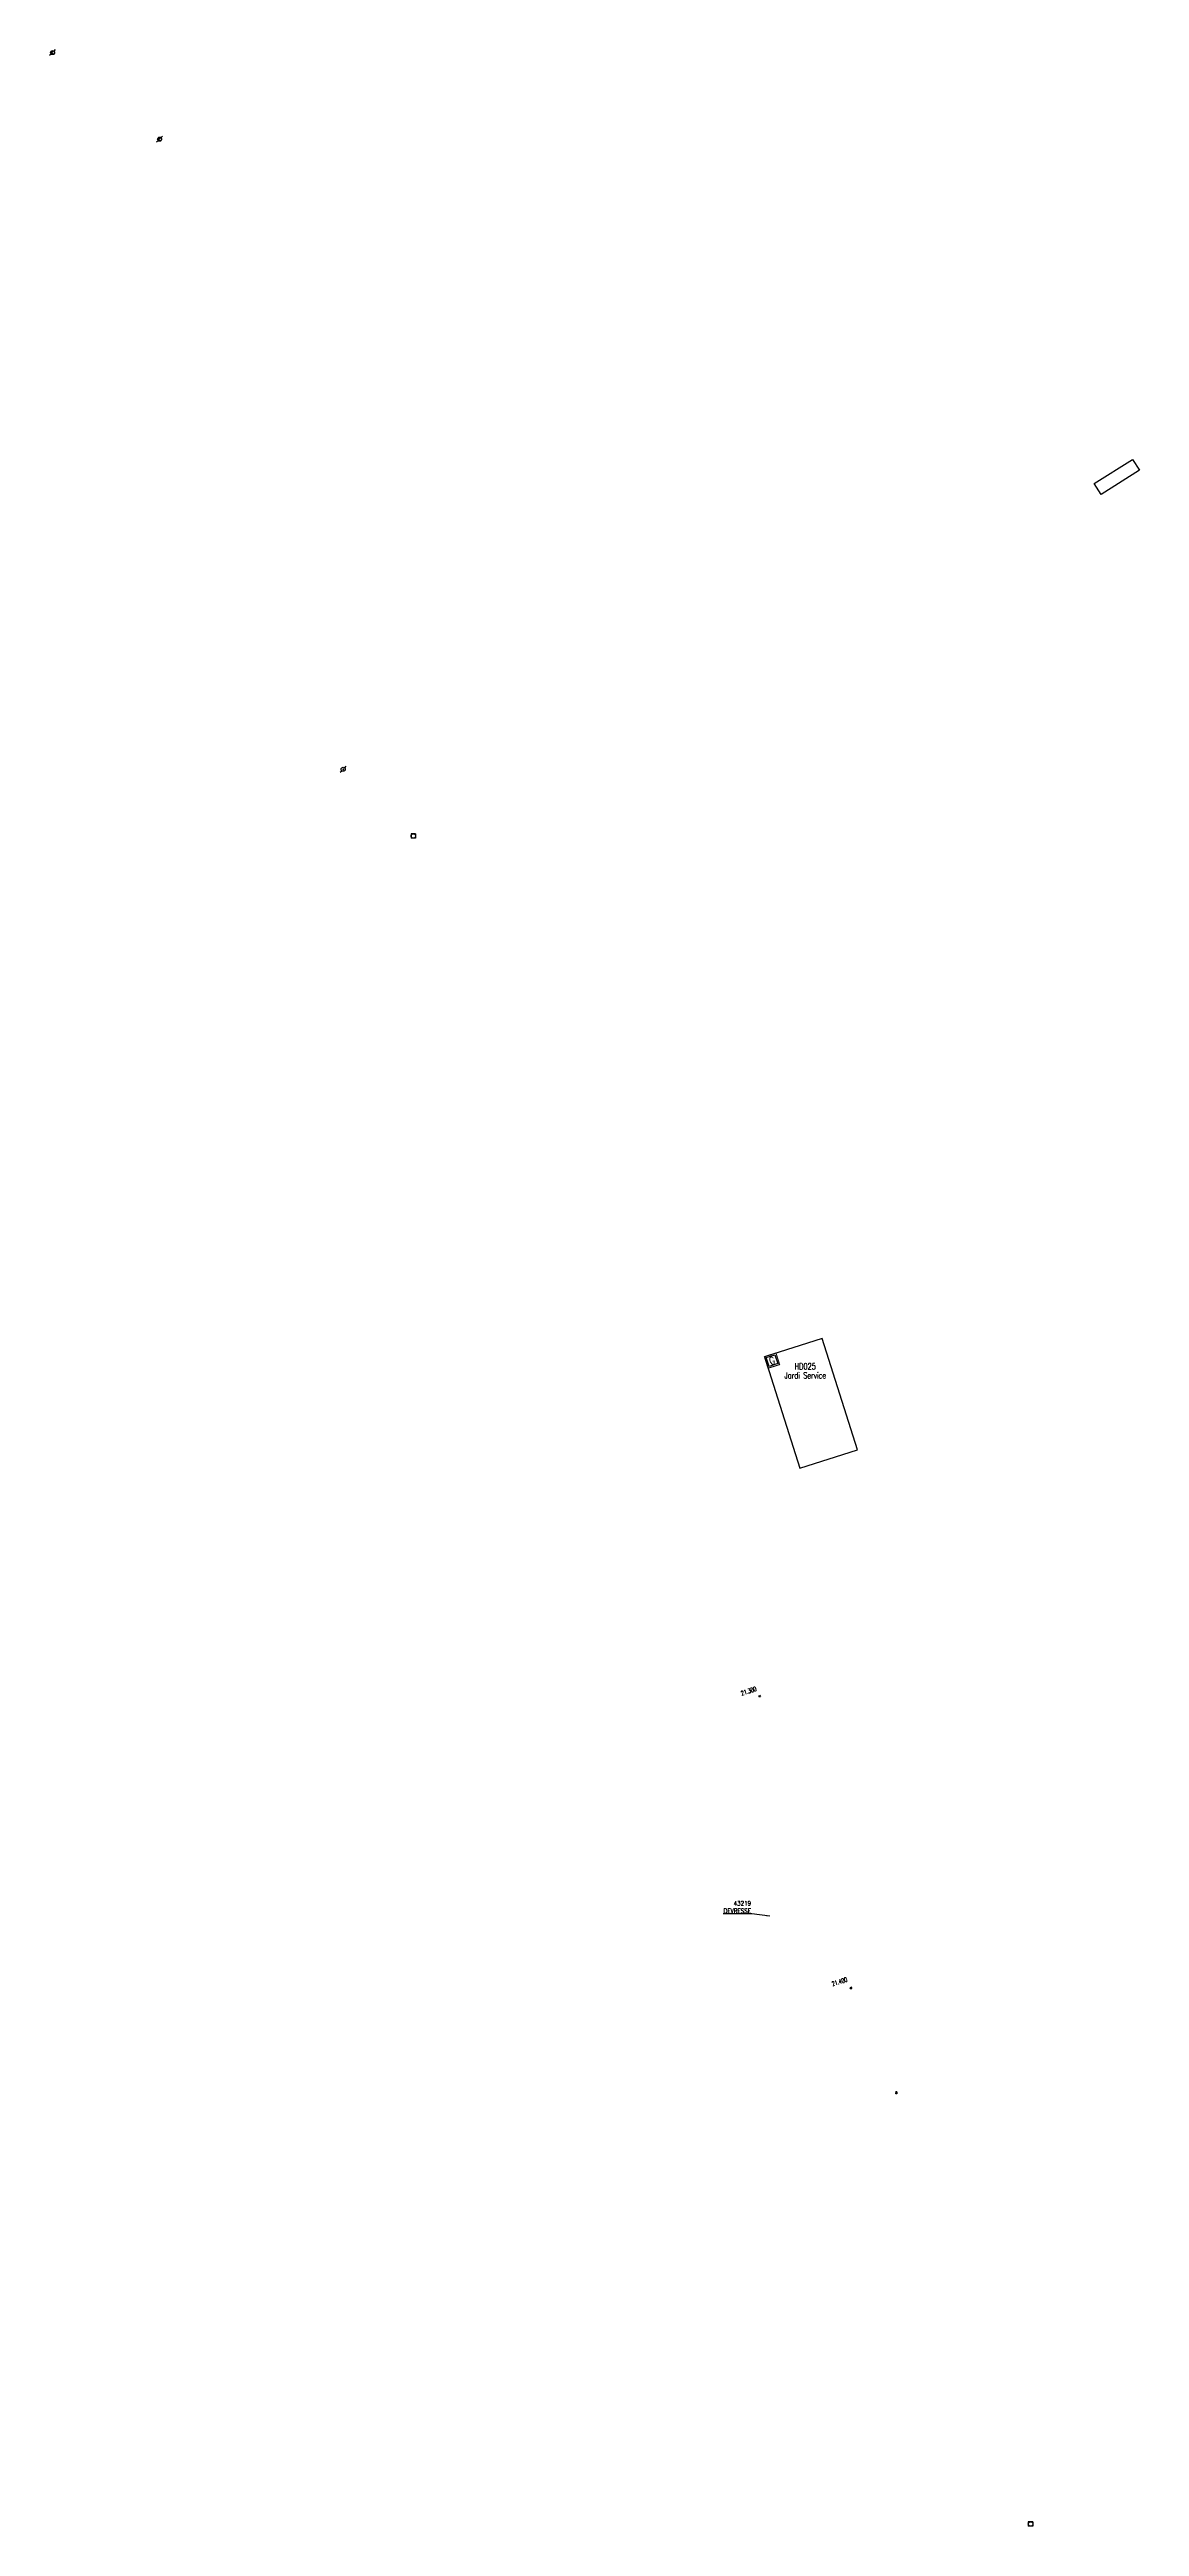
# Model space of a CAD drawing. Header units: millimetres. Extents: x 113569 to 113927, y 153020 to 153835.
import ezdxf
from ezdxf.enums import TextEntityAlignment as Align

# ---------------------------------------------------------------- set-up
doc = ezdxf.new("R2010")
doc.units = ezdxf.units.MM
doc.layers.get('0').update_dxf_attribs({"linetype": 'CONTINUOUS'})
for name, color, linetype in [('G_210', 7, 'CONTINUOUS'), ('W0008', 7, 'CONTINUOUS'), ('W0100', 7, 'CONTINUOUS'), ('W0420', 7, 'CONTINUOUS'), ('W0425', 7, 'CONTINUOUS'), ('W0471', 7, 'CONTINUOUS'), ('W0473', 7, 'CONTINUOUS'), ('W0851', 7, 'CONTINUOUS')]:
    doc.layers.add(name, color=color, linetype=linetype)
doc.styles.add('G_ROMANS', font='ROMANS.SHX', dxfattribs={"width": 0.75})
doc.styles.get("Standard").update_dxf_attribs({"font": 'romans.shx', "width": 0.85})
doc.dimstyles.get("Standard").update_dxf_attribs({"dimtxt": 1.5, "dimasz": 1.2, "dimexe": 0.625, "dimexo": 0.625, "dimgap": 0.25, "dimtad": 1, "dimdec": 1, "dimzin": 0, "dimdsep": 46, "dimtxsty": 'Standard', "dimcen": -0.5, "dimadec": 0, "dimazin": 0, "dimtfac": 1, "dimtdec": 1, "dimtmove": 0, "dimatfit": 3, "dimfxl": 1, "dimtolj": 1, "dimtzin": 0, "dimarcsym": 0})

# ---------------------------------------------------------------- blocks, each defined once
blk = doc.blocks.new('G_210_17')
at = {"color": 0, "linetype": 'Continuous', "const_width": 0.35, "flags": 128}
blk.add_lwpolyline([(2, 2), (2, -2), (-2, -2), (-2, 2)], close=True, dxfattribs=at)
at = {"color": 0, "linetype": 'Continuous'}
blk.add_lwpolyline([(-1.5, 1.5), (1.5, 1.5), (1.5, -1.5), (-1.5, -1.5)], close=True, dxfattribs=at)
at = {"color": 0, "linetype": 'Continuous', "style": 'G_ROMANS', "width": 0.75}
blk.add_text('G', height=2.5, dxfattribs=at).set_placement((0, 0), align=Align.MIDDLE_CENTER)
for tag, height, p in [('NUM', 4, (0, 14)), ('NOM', 4, (0, 9)), ('BCL', 3, (0, 5))]:
    blk.add_attdef(tag, text='', height=height, dxfattribs=at).set_placement(p, align=Align.MIDDLE)
at = {"color": 0, "linetype": 'Continuous', "style": 'G_ROMANS', "width": 0.75, "flags": 3}
for tag, p in [('DEF_COUP', (0.14, -7.61)), ('DEF_LEG', (0.14, -5.11)), ('DEF_TYPE', (0.14, -10.11))]:
    blk.add_attdef(tag, text='', height=1.2, dxfattribs=at).set_placement(p, align=Align.MIDDLE)
blk = doc.blocks.new('T471')
for p, q in [((-0.333334, 0.333334), (-0.333334, -0.333334)), ((-0.333334, 0.333334), (0.333334, 0.333334)), ((-0.333334, 0), (0, 0)), ((0.500001, 0.500001), (1.000002, 1.000002)), ((-0.500001, -0.500001), (-1.000002, -1.000002)), ((-0.333334, -0.333334), (0.333334, -0.333334))]:
    blk.add_line(p, q)
blk.add_ellipse((0, 0), major_axis=(0.471405, 0.471405), ratio=1, start_param=5.4977871438, end_param=11.780972451)
blk = doc.blocks.new('T425')
for p, q in [((-0.15, 0.6), (0.15, 0.6)), ((-0.15, 0.6), (-0.15, 0.3)), ((-0.15, 0.3), (0.15, 0.3)), ((-0.15, 0.15), (0.15, 0.15)), ((-0.15, -0.15), (-0.15, 0.15)), ((0, 0.45), (0.15, 0.45)), ((0.15, 0.45), (0.15, 0.3)), ((0.15, 0.15), (0.15, -0.15)), ((0.15, -0.15), (-0.15, -0.15))]:
    blk.add_line(p, q)
blk.add_ellipse((0, 0), major_axis=(-0.106, 0.106), ratio=1, start_param=3.926991, end_param=10.210176)
blk = doc.blocks.new('T851')
for p, q in [((-0.25, -0.15), (0, 0.32)), ((0, 0.32), (0.25, -0.15)), ((-0.25, -0.15), (0.25, -0.15))]:
    blk.add_line(p, q)
for major_axis in [(-0.106, 0.106), (-0.0354, 0.0354), (-0.0236, 0.0236)]:
    blk.add_ellipse((0, 0), major_axis=major_axis, ratio=1, start_param=3.926991, end_param=10.210176)
blk = doc.blocks.new('T420')
for p, q in [((0.75, 0.75), (-0.75, 0.75)), ((-0.75, 0.75), (-0.75, -0.75)), ((0.75, 0.75), (0.75, -0.75)), ((0.75, -0.75), (-0.75, -0.75))]:
    blk.add_line(p, q)
blk.add_ellipse((0, 0), major_axis=(-0.53, 0.53), ratio=1, start_param=3.926991, end_param=10.210176)
blk = doc.blocks.new('T473')
for p, q in [((-0.166667, 0.166667), (0.166667, -0.166667)), ((-0.166667, -0.166667), (0.166667, 0.166667)), ((0.500001, 0.500001), (1.000002, 1.000002)), ((-1.000002, -1.000002), (-0.500001, -0.500001))]:
    blk.add_line(p, q)
blk.add_ellipse((0, 0), major_axis=(0.471405, 0.471405), ratio=1, start_param=5.4977871438, end_param=11.780972451)

msp = doc.modelspace()

# ---------------------------------------------------------------- linework, layer by layer
at = {"layer": 'W0008'}
msp.add_lwpolyline([(113912.29, 153692.26), (113924.94, 153700.24), (113927.21, 153696.64), (113914.57, 153688.66)], close=True, dxfattribs=at)
at = {"layer": 'W0100', "linetype": 'Continuous'}
msp.add_lwpolyline([(113815.41, 153368.07), (113834.48, 153374.1), (113822.85, 153410.82), (113803.79, 153404.78), (113815.41, 153368.07)], dxfattribs=at)

# ---------------------------------------------------------------- block references
at = {"layer": 'G_210'}
ref = msp.add_blockref('G_210_17', (113806.3, 153403.48), dxfattribs=dict(at, rotation=17.57049093870881))
ref.add_attrib('NUM', 'HD025', dxfattribs={"layer": '0', "color": 0, "linetype": 'Continuous', "height": 2, "style": 'G_ROMANS', "width": 0.75}).set_placement((113817.24, 153401.6), align=Align.MIDDLE)
ref.add_attrib('NOM', 'Jardi Service', dxfattribs={"layer": '0', "color": 0, "linetype": 'Continuous', "height": 2, "style": 'G_ROMANS', "width": 0.75}).set_placement((113817.25, 153398.67), align=Align.MIDDLE)
at = {"layer": 'W0420'}
for p in [(113688.27, 153576.21), (113891.4, 153020.42)]:
    msp.add_blockref('T420', p, dxfattribs=at)
at = {"layer": 'W0425'}
msp.add_blockref('T425', (113847.18, 153162.23), dxfattribs=at)
msp.add_blockref('T425', (113847.18, 153162.23), dxfattribs=at)
at = {"layer": 'W0471'}
for p in [(113569.59, 153834.19), (113604.8, 153805.68)]:
    msp.add_blockref('T471', p, dxfattribs=at)
at = {"layer": 'W0473'}
msp.add_blockref('T473', (113665.21, 153598.2), dxfattribs=at)
at = {"layer": 'W0851'}
for p in [(113802.23, 153292.98), (113832.27, 153196.92)]:
    msp.add_blockref('T851', p, dxfattribs=at)

# ---------------------------------------------------------------- texts
at = {"layer": 'W0100', "linetype": 'Continuous', "insert": (113799.44, 153221.53), "char_height": 1.5, "attachment_point": 9}
msp.add_mtext('\\A1;43219 \\PDEVRESSE', dxfattribs=at)
at = {"layer": 'W0851', "linetype": 'Continuous', "width": 0.6}
for s, rotation, p in [('21.300', 17.64483, (113796.39, 153293.18)), ('21.400', 17.62707, (113826.27, 153197.48))]:
    msp.add_text(s, height=1.5, rotation=rotation, dxfattribs=at).set_placement(p)

# ---------------------------------------------------------------- leaders
at = {"layer": 'W0100', "linetype": 'Continuous', "annotation_type": 0, "has_hookline": 1, "hookline_direction": 1, "text_width": 9.17}
msp.add_leader([(113805.6, 153220.58), (113799.69, 153221.28)], dimstyle='Standard', dxfattribs=at)

doc.saveas('drawing.dxf')
